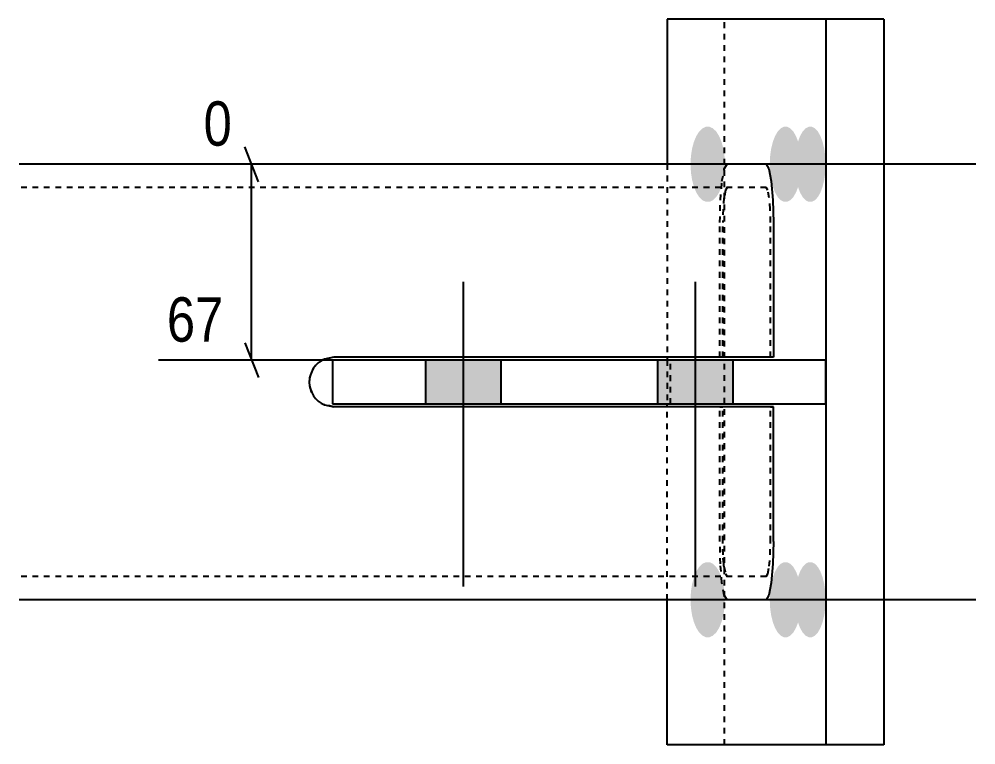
# Model space of a CAD drawing. Header units: millimetres. Extents: x 26 to 43146, y 6 to 1488.
# Drawn here: x 23538.8 to 23868.6, y 9.6 to 259.6 of the extents above; entities that cross this region are included whole.
import ezdxf

# ---------------------------------------------------------------- set-up
doc = ezdxf.new("R2010")
doc.units = ezdxf.units.MM
doc.linetypes.add('DXK_LINE_DOT2', pattern=[3.9198, 1.9599, -1.9599])
doc.layers.add('MÅLSÆTNING', color=7, linetype='Continuous')
doc.layers.add('STÅL', color=7, linetype='Continuous')
doc.styles.add('Arial Narrow', font='ARIALN.TTF', dxfattribs={"height": 0.2})

msp = doc.modelspace()

# ---------------------------------------------------------------- hatches: boundary and pattern name
at = {"layer": 'STÅL', "linetype": 'Continuous'}
for points in [[(23782.07, 209.6), (23781.94, 206.9), (23781.56, 204.31), (23780.94, 201.96), (23780.11, 199.94), (23779.11, 198.34), (23777.98, 197.24), (23776.77, 196.67), (23775.53, 196.67), (23774.32, 197.24), (23773.19, 198.34), (23772.19, 199.94), (23771.36, 201.96), (23770.74, 204.31), (23770.36, 206.9), (23770.23, 209.6), (23770.36, 212.3), (23770.74, 214.89), (23771.36, 217.24), (23772.19, 219.26), (23773.19, 220.86), (23774.32, 221.96), (23775.53, 222.53), (23776.77, 222.53), (23777.98, 221.96), (23779.11, 220.86), (23780.11, 219.26), (23780.94, 217.24), (23781.56, 214.89), (23781.94, 212.3)], [(23808.39, 209.6), (23808.28, 206.9), (23807.92, 204.31), (23807.36, 201.96), (23806.6, 199.94), (23805.68, 198.34), (23804.64, 197.24), (23803.53, 196.67), (23802.39, 196.67), (23801.28, 197.24), (23800.25, 198.34), (23799.33, 199.94), (23798.57, 201.96), (23798, 204.31), (23797.65, 206.9), (23797.53, 209.6), (23797.65, 212.3), (23798, 214.89), (23798.57, 217.24), (23799.33, 219.26), (23800.25, 220.86), (23801.28, 221.96), (23802.39, 222.53), (23803.53, 222.53), (23804.64, 221.96), (23805.68, 220.86), (23806.6, 219.26), (23807.36, 217.24), (23807.92, 214.89), (23808.28, 212.3)], [(23816.78, 209.6), (23816.67, 206.9), (23816.33, 204.31), (23815.77, 201.96), (23815.03, 199.94), (23814.14, 198.34), (23813.13, 197.24), (23812.05, 196.67), (23810.94, 196.67), (23809.86, 197.24), (23808.85, 198.34), (23807.95, 199.94), (23807.21, 201.96), (23806.66, 204.31), (23806.32, 206.9), (23806.2, 209.6), (23806.32, 212.3), (23806.66, 214.89), (23807.21, 217.24), (23807.95, 219.26), (23808.85, 220.86), (23809.86, 221.96), (23810.94, 222.53), (23812.05, 222.53), (23813.13, 221.96), (23814.14, 220.86), (23815.03, 219.26), (23815.77, 217.24), (23816.33, 214.89), (23816.67, 212.3)], [(23704.84, 142.1), (23678.84, 142.1), (23678.84, 127.1), (23704.84, 127.1)], [(23784.84, 142.1), (23758.84, 142.1), (23758.84, 127.1), (23784.84, 127.1)], [(23782.07, 59.6), (23781.94, 56.9), (23781.56, 54.31), (23780.94, 51.96), (23780.11, 49.94), (23779.11, 48.34), (23777.98, 47.24), (23776.77, 46.67), (23775.53, 46.67), (23774.32, 47.24), (23773.19, 48.34), (23772.19, 49.94), (23771.36, 51.96), (23770.74, 54.31), (23770.36, 56.9), (23770.23, 59.6), (23770.36, 62.3), (23770.74, 64.89), (23771.36, 67.24), (23772.19, 69.26), (23773.19, 70.86), (23774.32, 71.96), (23775.53, 72.53), (23776.77, 72.53), (23777.98, 71.96), (23779.11, 70.86), (23780.11, 69.26), (23780.94, 67.24), (23781.56, 64.89), (23781.94, 62.3)], [(23808.39, 59.6), (23808.28, 56.9), (23807.92, 54.31), (23807.36, 51.96), (23806.6, 49.94), (23805.68, 48.34), (23804.64, 47.24), (23803.53, 46.67), (23802.39, 46.67), (23801.28, 47.24), (23800.25, 48.34), (23799.33, 49.94), (23798.57, 51.96), (23798, 54.31), (23797.65, 56.9), (23797.53, 59.6), (23797.65, 62.3), (23798, 64.89), (23798.57, 67.24), (23799.33, 69.26), (23800.25, 70.86), (23801.28, 71.96), (23802.39, 72.53), (23803.53, 72.53), (23804.64, 71.96), (23805.68, 70.86), (23806.6, 69.26), (23807.36, 67.24), (23807.92, 64.89), (23808.28, 62.3)], [(23816.78, 59.6), (23816.67, 56.9), (23816.33, 54.31), (23815.77, 51.96), (23815.03, 49.94), (23814.14, 48.34), (23813.13, 47.24), (23812.05, 46.67), (23810.94, 46.67), (23809.86, 47.24), (23808.85, 48.34), (23807.95, 49.94), (23807.21, 51.96), (23806.66, 54.31), (23806.32, 56.9), (23806.2, 59.6), (23806.32, 62.3), (23806.66, 64.89), (23807.21, 67.24), (23807.95, 69.26), (23808.85, 70.86), (23809.86, 71.96), (23810.94, 72.53), (23812.05, 72.53), (23813.13, 71.96), (23814.14, 70.86), (23815.03, 69.26), (23815.77, 67.24), (23816.33, 64.89), (23816.67, 62.3)]]:
    msp.add_hatch(color=96, dxfattribs=at).paths.add_polyline_path(points)

# ---------------------------------------------------------------- linework, layer by layer
at = {"layer": 'MÅLSÆTNING', "color": 7, "linetype": 'Continuous'}
for p, q in [((23621.37, 203.6), (23616.57, 215.6)), ((23648.68, 209.6), (23602.42, 209.6)), ((23618.97, 142.1), (23618.97, 209.6)), ((23616.57, 148.1), (23621.37, 136.1)), ((23794.13, 142.1), (23586.84, 142.1))]:
    msp.add_line(p, q, dxfattribs=at)
at = {"layer": 'STÅL', "color": 2, "linetype": 'Continuous'}
for p, q in [((23762.14, 259.6), (23762.14, 209.6)), ((23816.98, 259.6), (23762.14, 259.6)), ((23836.83, 259.6), (23816.98, 259.6)), ((23816.98, 9.6), (23816.98, 259.6)), ((23836.83, 259.6), (23836.83, 9.6)), ((23796.31, 209.6), (23538.84, 209.6)), ((23796.31, 209.6), (23797.25, 208.08)), ((23797.25, 208.08), (23798.05, 203.74)), ((23798.05, 203.74), (23798.58, 197.25)), ((23798.58, 197.25), (23798.77, 189.6)), ((23798.77, 189.6), (23798.77, 143.1)), ((23647.34, 143.1), (23644.09, 142.45)), ((23816.84, 142.1), (23646.84, 142.1)), ((23646.84, 142.1), (23646.84, 127.1)), ((23798.77, 143.1), (23647.34, 143.1)), ((23762.14, 143.1), (23762.14, 142.1)), ((23816.84, 127.1), (23816.84, 142.1)), ((23644.09, 126.75), (23647.34, 126.1)), ((23646.84, 127.1), (23816.84, 127.1)), ((23798.77, 126.1), (23647.34, 126.1)), ((23762.14, 126.1), (23762.14, 127.1)), ((23798.77, 79.6), (23798.77, 126.1)), ((23798.77, 79.6), (23798.58, 71.95)), ((23798.58, 71.95), (23798.05, 65.46)), ((23798.05, 65.46), (23797.25, 61.12)), ((23796.31, 59.6), (23538.84, 59.6)), ((23762.14, 9.6), (23762.14, 59.6)), ((23797.25, 61.12), (23796.31, 59.6)), ((23836.83, 9.6), (23762.14, 9.6))]:
    msp.add_line(p, q, dxfattribs=at)
at = {"layer": 'STÅL', "color": 7, "linetype": 'DXK_LINE_DOT2'}
for p, q in [((23781.99, 9.6), (23781.99, 259.6)), ((23762.14, 209.6), (23762.14, 143.1)), ((23781.07, 203.74), (23781.86, 208.08)), ((23781.86, 208.08), (23782.8, 209.6)), ((23796.31, 201.6), (23538.84, 201.6)), ((23780.53, 197.25), (23781.07, 203.74)), ((23782.8, 201.6), (23782.24, 200.69)), ((23796.87, 200.69), (23796.31, 201.6)), ((23781.76, 198.09), (23781.44, 194.19)), ((23782.24, 200.69), (23781.76, 198.09)), ((23797.35, 198.09), (23796.87, 200.69)), ((23797.67, 194.19), (23797.35, 198.09)), ((23780.35, 189.6), (23780.53, 197.25)), ((23781.44, 194.19), (23781.33, 189.6)), ((23797.78, 189.6), (23797.67, 194.19)), ((23780.35, 143.1), (23780.35, 189.6)), ((23781.33, 143.1), (23781.33, 189.6)), ((23797.78, 143.1), (23797.78, 189.6)), ((23644.09, 142.45), (23647.34, 143.1)), ((23762.14, 142.1), (23762.14, 127.1)), ((23763.35, 127.1), (23763.35, 142.1)), ((23647.34, 126.1), (23644.09, 126.75)), ((23762.14, 59.6), (23762.14, 126.1)), ((23780.35, 79.6), (23780.35, 126.1)), ((23780.35, 126.1), (23781.33, 126.1)), ((23781.33, 79.6), (23781.33, 126.1)), ((23797.78, 79.6), (23797.78, 126.1)), ((23797.78, 126.1), (23798.77, 126.1)), ((23780.53, 71.95), (23780.35, 79.6)), ((23781.44, 75.01), (23781.33, 79.6)), ((23797.67, 75.01), (23797.78, 79.6)), ((23781.69, 71.95), (23781.44, 75.01)), ((23797.35, 71.11), (23797.67, 75.01)), ((23781.07, 65.46), (23780.53, 71.95)), ((23781.76, 71.11), (23781.69, 71.95)), ((23781.76, 71.11), (23782.24, 68.51)), ((23796.87, 68.51), (23797.35, 71.11)), ((23796.31, 67.6), (23538.84, 67.6)), ((23782.24, 68.51), (23782.8, 67.6)), ((23796.31, 67.6), (23796.87, 68.51)), ((23781.86, 61.12), (23781.07, 65.46)), ((23782.8, 59.6), (23781.86, 61.12))]:
    msp.add_line(p, q, dxfattribs=at)
at = {"layer": 'STÅL', "color": 96, "linetype": 'DXK_LINE_DOT2'}
for p, q in [((23824.69, 209.6), (23720.47, 209.6)), ((23824.69, 59.6), (23720.47, 59.6))]:
    msp.add_line(p, q, dxfattribs=at)
at = {"layer": 'STÅL', "color": 96, "linetype": 'Continuous'}
for p, q in [((23833.22, 209.6), (23729, 209.6)), ((23860.03, 209.6), (23755.82, 209.6)), ((23868.56, 209.6), (23764.35, 209.6)), ((23691.84, 169.1), (23691.84, 64.1)), ((23771.84, 169.1), (23771.84, 64.1)), ((23678.84, 142.1), (23678.84, 127.1)), ((23704.84, 142.1), (23704.84, 127.1)), ((23758.84, 142.1), (23758.84, 127.1)), ((23784.84, 142.1), (23784.84, 127.1)), ((23833.22, 59.6), (23729, 59.6)), ((23860.03, 59.6), (23755.82, 59.6)), ((23868.56, 59.6), (23764.35, 59.6))]:
    msp.add_line(p, q, dxfattribs=at)
at = {"layer": 'STÅL', "color": 2, "linetype": 'Continuous'}
msp.add_arc((23647.34, 134.6), 8.5, 112.5, 247.5, dxfattribs=at)
at = {"layer": 'STÅL', "color": 7, "linetype": 'DXK_LINE_DOT2'}
msp.add_arc((23647.34, 134.6), 8.5, 112.5, 247.5, dxfattribs=at)

# ---------------------------------------------------------------- wipeouts: each hides what was drawn before it
at = {"color": 0, "linetype": 'Continuous'}
msp.add_wipeout([(23612.46, 145.3), (23612.46, 167.7), (23586.56, 167.7), (23586.56, 145.3)], dxfattribs=at).dxf.layer = 'MÅLSÆTNING'

# ---------------------------------------------------------------- next in the draw order: texts
at = {"layer": 'MÅLSÆTNING', "color": 3, "linetype": 'Continuous', "style": 'Arial Narrow'}
msp.add_text('67', height=15.271, dxfattribs=at).set_placement((23589.76, 148.5))

# ---------------------------------------------------------------- next in the draw order: wipeouts: each hides what was drawn before it
at = {"color": 0, "linetype": 'Continuous'}
msp.add_wipeout([(23615.37, 212.8), (23615.37, 235.2), (23599.22, 235.2), (23599.22, 212.8)], dxfattribs=at).dxf.layer = 'MÅLSÆTNING'

# ---------------------------------------------------------------- next in the draw order: texts
at = {"layer": 'MÅLSÆTNING', "color": 3, "linetype": 'Continuous', "style": 'Arial Narrow'}
msp.add_text('0', height=15.27, dxfattribs=at).set_placement((23602.42, 216))

doc.saveas('drawing.dxf')
